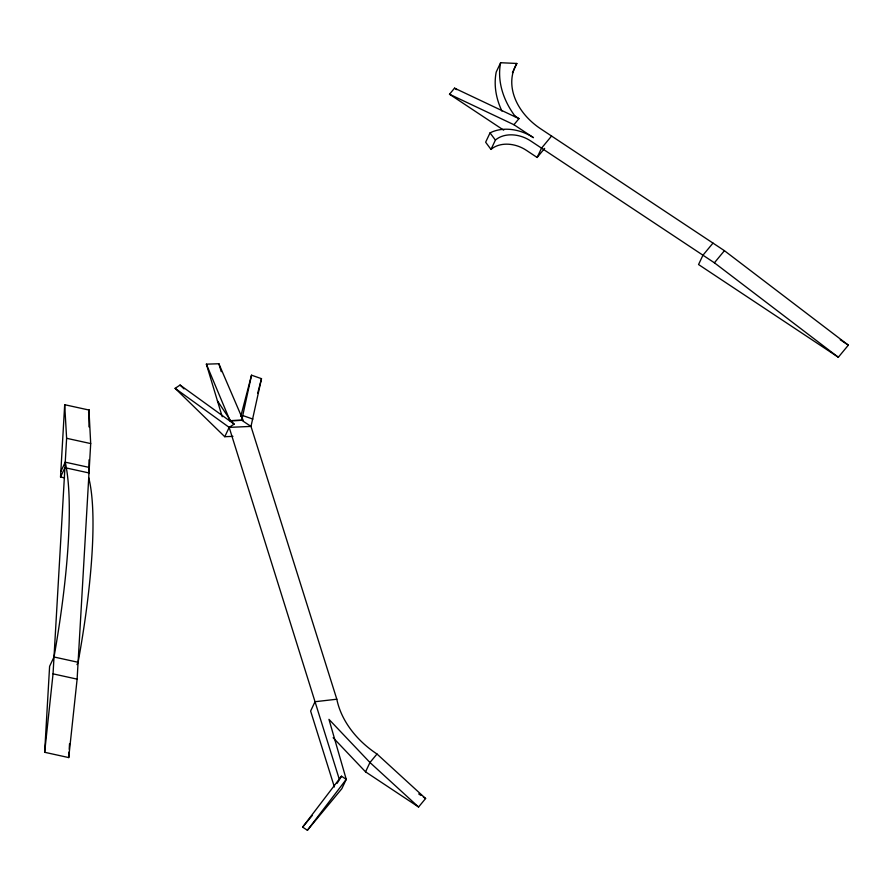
<?xml version="1.0" encoding="UTF-8"?>
<svg xmlns="http://www.w3.org/2000/svg" width="893" height="893" viewBox="0 0 893 893"><rect width="100%" height="100%" fill="white"/><g stroke="black" fill="none" stroke-linecap="round" stroke-linejoin="round"><path stroke-width="1.34" d="M88.965 426.899L88.943 409.608L90.695 443.575L77.122 679.138L68.728 757.577L44.65 752.286L49.606 666.323L54.015 656.991A270.077 51.716 -77.6 0 0 65.245 462.172L89.322 467.452L88.876 470.823M64.53 477.878L60.523 476.996L64.687 404.708L88.764 409.987L88.608 412.778M44.65 752.286L53.044 673.858L66.618 438.296L64.687 404.708M68.728 757.577L69.051 752.029M69.207 749.249L69.531 743.713M175.117 388.343L224.768 436.71L229.177 427.379L234.133 424.097L180.085 385.05L175.117 388.343L229.177 427.379L250.989 426.407L241.724 420.268L251.525 375.194L261.493 378.665L250.989 426.407L336.817 699.219A87.268 65.769 25.3 0 0 377.002 754.016L425.615 798.509L418.571 807.004L365.55 771.842L333.134 737.718M240.753 416.451L251.525 375.194M257.675 393.266L261.493 378.665M60.836 471.493L65.245 462.172M60.523 476.996L64.932 467.675L89.01 472.955L88.708 473.58M76.988 664.615L78.093 662.282A243.622 46.648 -77.6 0 0 88.731 477.744M230.327 421.34L206.372 364.154L218.863 363.752L243.13 420.279L230.628 420.681L217.423 400.801M712.982 243.108L702.958 255.208L698.549 264.54L838.326 357.245L848.35 345.144L724.424 250.687L540.745 128.86A61.338 46.224 25.3 0 1 516.846 63.459L500.627 62.722L496.218 72.043A88.809 66.93 25.3 0 0 501.944 111.1M512.437 72.791L516.846 63.459M513.933 124.719L518.978 118.635L454.537 88.15L449.503 94.234L513.933 124.719L533.456 137.667A39.091 29.458 25.3 0 0 490.045 132.89L485.636 142.221L490.994 149.421A28.353 21.365 25.3 0 1 526.312 150.292L537.128 157.469L544.652 148.383M490.994 149.421L495.403 140.089L490.045 132.89M514.547 116.548L514.848 115.9A88.809 66.93 25.3 0 1 500.627 62.722M537.128 157.469L541.538 148.138L551.573 136.037M337.141 783.317L341.494 776.207L346.25 779.366L341.84 788.686L307.393 830.278L302.627 827.13L341.494 776.207M365.55 771.842L369.959 762.51L377.002 754.016M307.393 830.278L346.25 779.366L328.959 719.356L369.959 762.51L418.571 807.004M495.403 140.089A28.353 21.365 25.3 0 1 530.721 140.96L714.4 262.799L724.424 250.687M302.627 827.13L312.193 815.577M336.817 699.219L315.028 701.719L310.619 711.051L334.384 786.99M224.768 436.71L232.939 436.342M241.724 420.268L230.628 420.681L234.133 424.097M66.618 438.296L90.695 443.575M54.015 656.991L78.093 662.282M53.044 673.858L77.122 679.138M242.941 415.613L252.898 419.085M514.848 115.9L518.978 118.635M840.268 339.786L848.35 345.144M454.537 88.15L456.814 89.657M449.503 94.234L503.685 130.166M418.694 793.922L421.005 795.451M423.304 796.98L425.615 798.509M714.4 262.799L838.326 357.245M180.085 385.05L184.003 388.879M229.177 427.379L339.206 778.964M218.863 363.752L221.252 371.667M206.372 364.154L222.223 416.73M89.021 459.839L89.032 472.43"/></g></svg>
